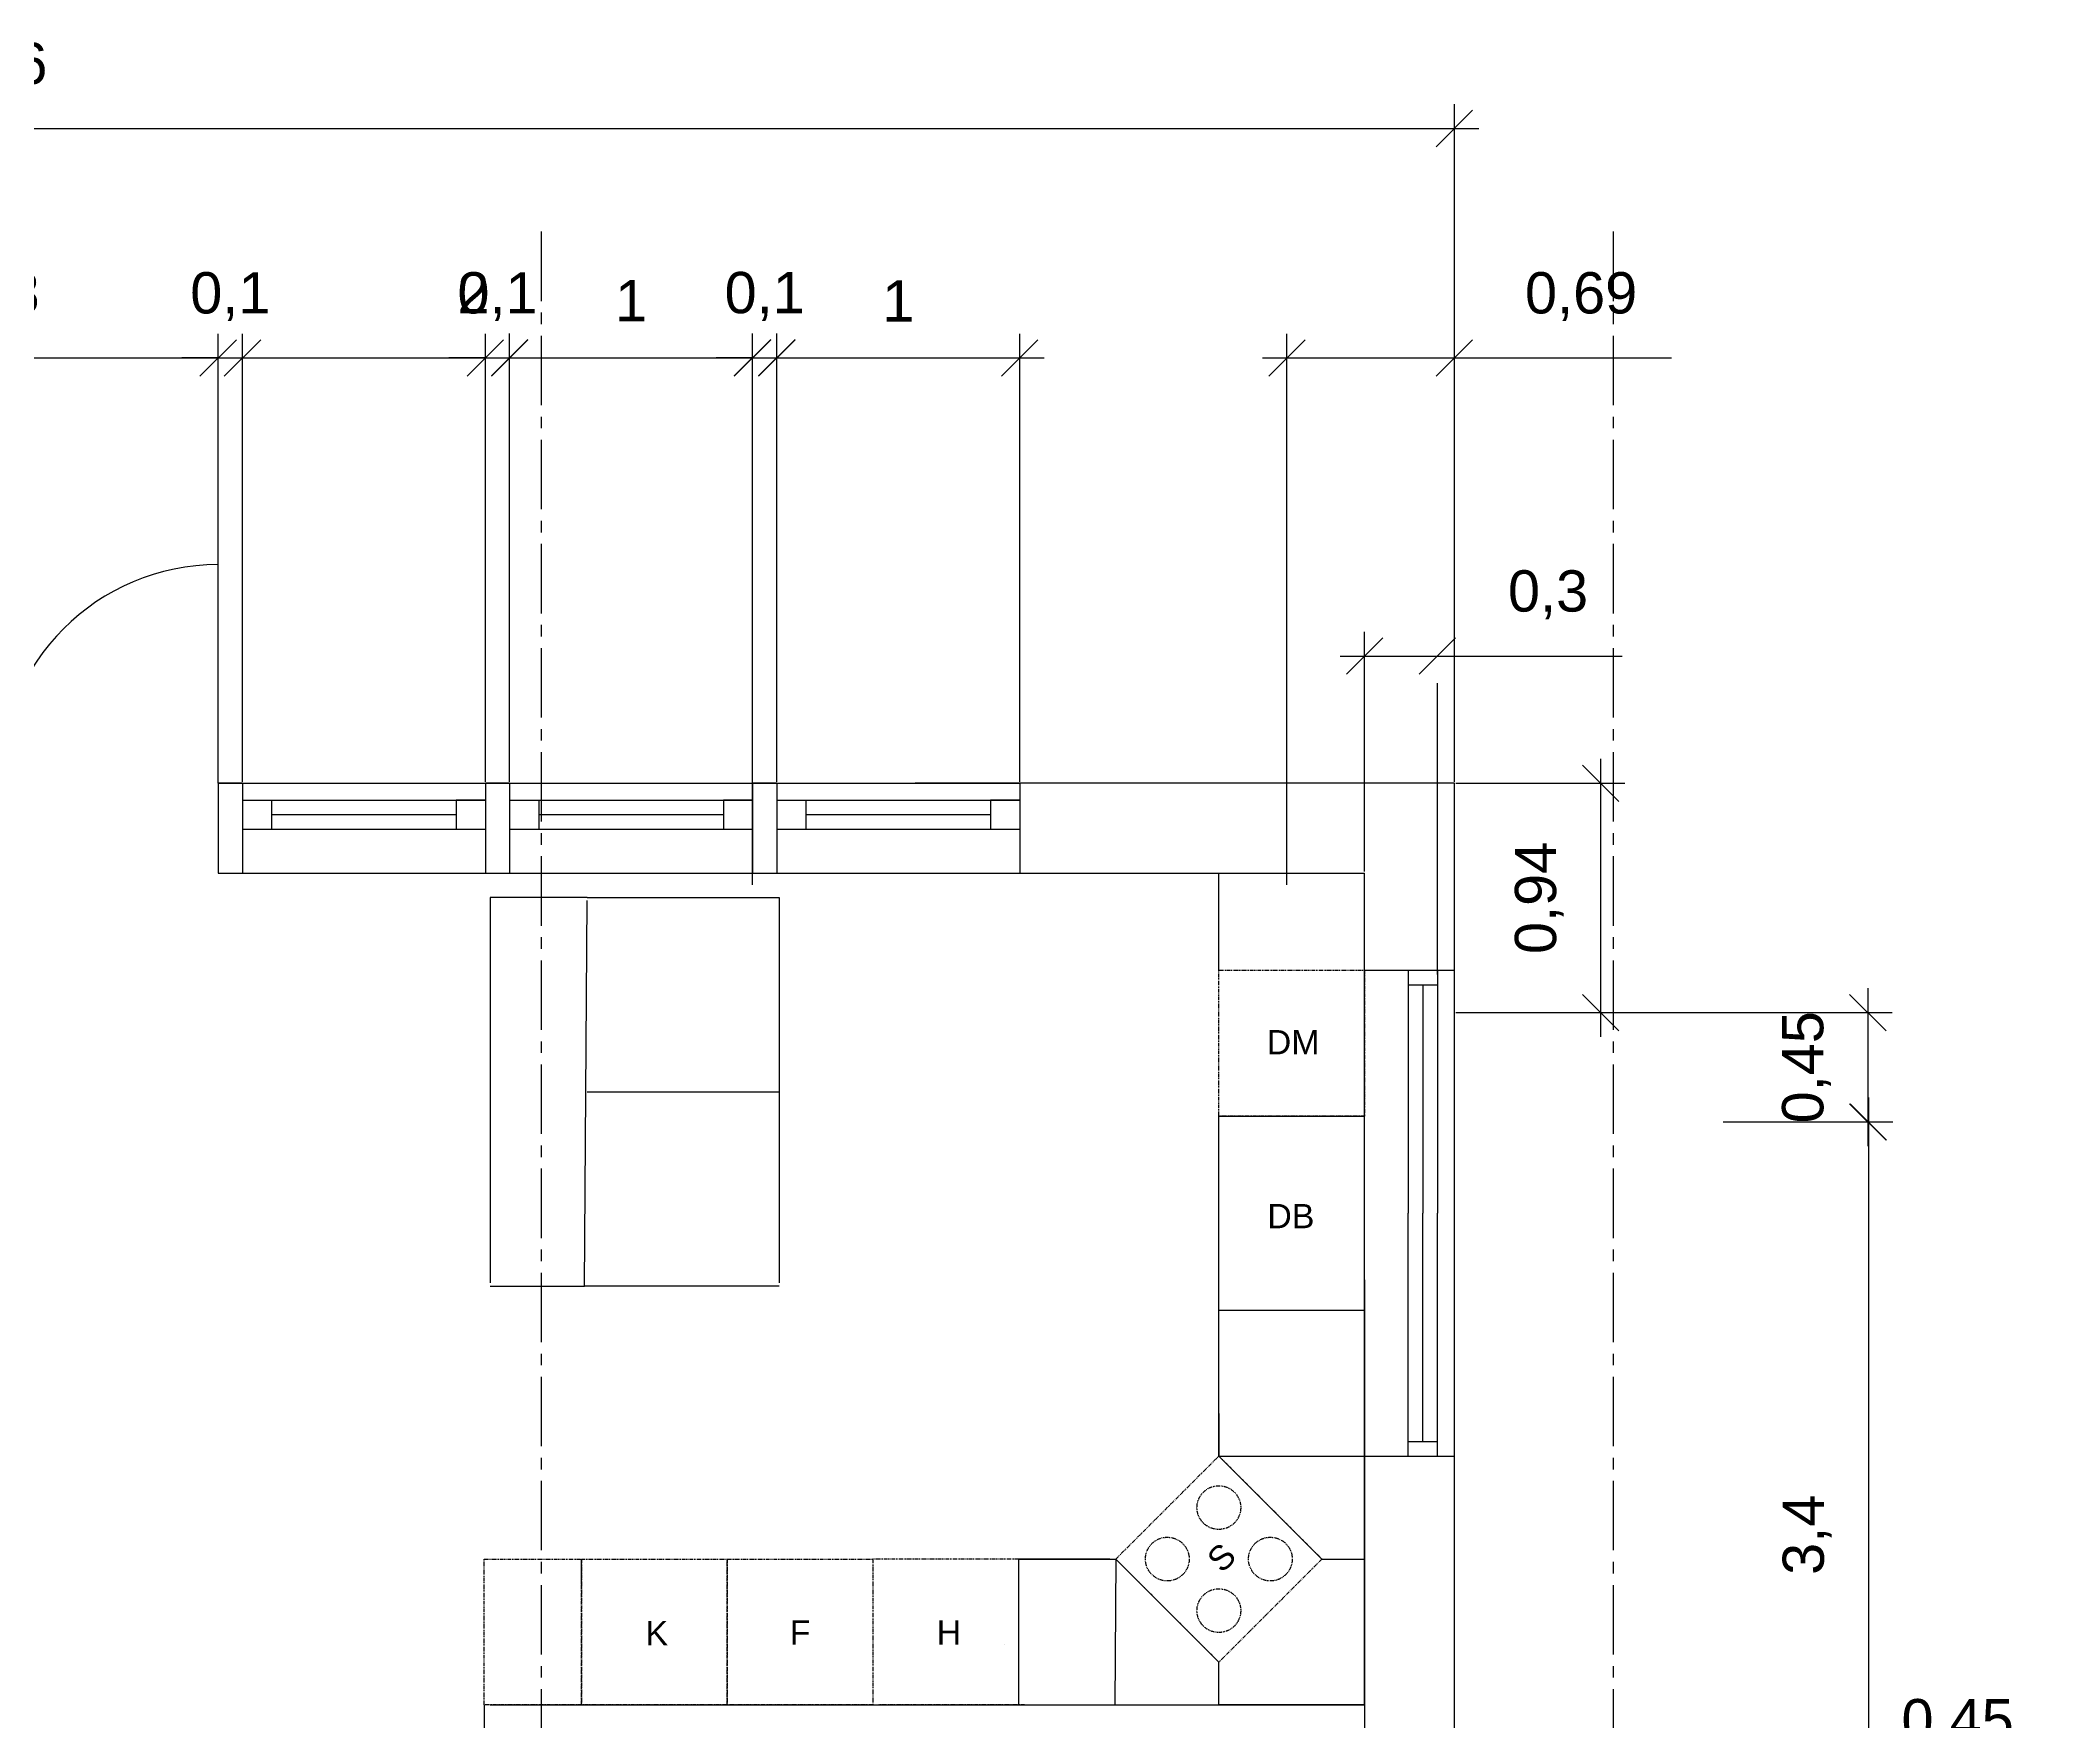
# Model space of a CAD drawing. Header units: millimetres. Extents: x -50011 to 90899, y -58634 to 500399.
# Drawn here: x 10836 to 19101, y 85954 to 92878 of the extents above; entities that cross this region are included whole.
import ezdxf

# ---------------------------------------------------------------- set-up
doc = ezdxf.new("R2010")
doc.units = ezdxf.units.MM
for name, pattern in [('ACAD_ISO02W100', [15, 12, -3]), ('CENTER2', [28.575, 19.05, -3.175, 3.175, -3.175]), ('PHANTOM2', [31.75, 15.875, -3.175, 3.175, -3.175, 3.175, -3.175])]:
    doc.linetypes.add(name, pattern=pattern)
doc.layers.get('0').update_dxf_attribs({"color": 1})
for name, color, linetype in [('Fönser - Revision', 1, 'Continuous'), ('Fönster', 1, 'Continuous'), ('Grundritningar', 1, 'Continuous'), ('Mått', 4, 'Continuous'), ('Möbler', 4, 'PHANTOM2'), ('Sektionsangivelser', 4, 'PHANTOM2')]:
    doc.layers.add(name, color=color, linetype=linetype)
doc.styles.get("Standard").update_dxf_attribs({"font": 'Arial.ttf', "height": 170})
doc.dimstyles.new('Egen dimension', dxfattribs={"dimscale": 10, "dimtxt": 2.5, "dimasz": 15, "dimexe": 10, "dimexo": 0.625, "dimgap": 15, "dimtad": 1, "dimlfac": 0.001, "dimtxsty": 'Standard', "dimblk": 'OBLIQUE', "dimblk1": 'OBLIQUE', "dimblk2": 'OBLIQUE', "dimcen": 20, "dimdle": 10, "dimadec": 0, "dimazin": 0, "dimtfac": 1, "dimtmove": 0, "dimatfit": 3, "dimldrblk": 'OPEN90', "dimfxl": 1, "dimarcsym": 0})
doc.dimstyles.new('ISO-25', dxfattribs={"dimscale": 10, "dimtxt": 2.5, "dimasz": 15, "dimexe": 10, "dimexo": 0.625, "dimgap": 15, "dimtad": 1, "dimlfac": 0.001, "dimtxsty": 'Standard', "dimblk": 'OBLIQUE', "dimblk1": 'OBLIQUE', "dimblk2": 'OBLIQUE', "dimcen": 20, "dimdle": 10, "dimadec": 0, "dimazin": 0, "dimtfac": 1, "dimtmove": 0, "dimatfit": 3, "dimldrblk": 'OPEN90', "dimfxl": 1, "dimarcsym": 0})

# ---------------------------------------------------------------- blocks, each defined once
blk = doc.blocks.new('_Oblique')
at = {"color": 0, "linetype": 'ByBlock', "lineweight": -2}
blk.add_line((-0.5, -0.5), (0.5, 0.5), dxfattribs=at)
blk = doc.blocks.new('*D464')
at = {"layer": 'Defpoints', "color": 0, "transparency": 16777216}
for p in [(11568.5, 91569.1), (9768.5, 89818.2), (11568.5, 89818.2)]:
    blk.add_point(p, dxfattribs=at)
at = {"layer": 'Mått', "color": 0, "lineweight": -2, "transparency": 16777216}
for p, q in [((9768.5, 89824.4), (9768.5, 91669.1)), ((11568.5, 89824.4), (11568.5, 91669.1)), ((9668.5, 91569.1), (11668.5, 91569.1))]:
    blk.add_line(p, q, dxfattribs=at)
at = {"layer": 'Mått', "color": 0, "lineweight": -2, "transparency": 16777216, "xscale": 150, "yscale": 150, "zscale": 150, "rotation": 180}
blk.add_blockref('_Oblique', (9768.5, 91569.1), dxfattribs=at)
at = {"layer": 'Mått', "color": 0, "lineweight": -2, "transparency": 16777216, "xscale": 150, "yscale": 150, "zscale": 150}
blk.add_blockref('_Oblique', (11568.5, 91569.1), dxfattribs=at)
at = {"layer": 'Mått', "color": 0, "transparency": 16777216, "insert": (10668.5, 91821.5), "char_height": 170, "attachment_point": 5}
blk.add_mtext('1,8', dxfattribs=at)
blk = doc.blocks.new('_Open90')
at = {"color": 0, "linetype": 'ByBlock', "lineweight": -2}
for p, q in [((0, 0), (-1, 0)), ((-0.5, 0.5), (0, 0)), ((0, 0), (-0.5, -0.5))]:
    blk.add_line(p, q, dxfattribs=at)
blk = doc.blocks.new('*D465')
at = {"layer": 'Defpoints', "color": 0, "transparency": 16777216}
for p in [(11668.5, 91569.1), (11568.5, 89818.2), (11668.5, 89818.2)]:
    blk.add_point(p, dxfattribs=at)
at = {"layer": 'Mått', "color": 0, "lineweight": -2, "transparency": 16777216}
for p, q in [((11568.5, 89824.4), (11568.5, 91669.1)), ((11668.5, 89824.4), (11668.5, 91669.1)), ((11568.5, 91569.1), (11418.5, 91569.1)), ((11568.5, 91569.1), (11668.5, 91569.1)), ((11668.5, 91569.1), (11818.5, 91569.1))]:
    blk.add_line(p, q, dxfattribs=at)
at = {"layer": 'Mått', "color": 0, "lineweight": -2, "transparency": 16777216, "xscale": 150, "yscale": 150, "zscale": 150}
blk.add_blockref('_Oblique', (11568.5, 91569.1), dxfattribs=at)
at = {"layer": 'Mått', "color": 0, "lineweight": -2, "transparency": 16777216, "xscale": 150, "yscale": 150, "zscale": 150, "rotation": 180}
blk.add_blockref('_Oblique', (11668.5, 91569.1), dxfattribs=at)
at = {"layer": 'Mått', "color": 0, "transparency": 16777216, "insert": (11618.5, 91821.5), "char_height": 170, "attachment_point": 5}
blk.add_mtext('0,1', dxfattribs=at)
blk = doc.blocks.new('*D466')
at = {"layer": 'Defpoints', "color": 0, "transparency": 16777216}
for p in [(13768.5, 91569.1), (11668.5, 89818.2), (13768.5, 89393.9)]:
    blk.add_point(p, dxfattribs=at)
at = {"layer": 'Mått', "color": 0, "lineweight": -2, "transparency": 16777216}
for p, q in [((11668.5, 89824.4), (11668.5, 91669.1)), ((13768.5, 89400.2), (13768.5, 91669.1)), ((11568.5, 91569.1), (13868.5, 91569.1))]:
    blk.add_line(p, q, dxfattribs=at)
at = {"layer": 'Mått', "color": 0, "lineweight": -2, "transparency": 16777216, "xscale": 150, "yscale": 150, "zscale": 150, "rotation": 180}
blk.add_blockref('_Oblique', (11668.5, 91569.1), dxfattribs=at)
at = {"layer": 'Mått', "color": 0, "lineweight": -2, "transparency": 16777216, "xscale": 150, "yscale": 150, "zscale": 150}
blk.add_blockref('_Oblique', (13768.5, 91569.1), dxfattribs=at)
at = {"layer": 'Mått', "color": 0, "transparency": 16777216, "insert": (12718.5, 91821.5), "char_height": 170, "attachment_point": 5}
blk.add_mtext('2,1', dxfattribs=at)
blk = doc.blocks.new('*D467')
at = {"layer": 'Defpoints', "color": 0, "transparency": 16777216}
for p in [(16658.2, 91569.1), (16658.2, 89818.2), (15968.5, 89393.9)]:
    blk.add_point(p, dxfattribs=at)
at = {"layer": 'Mått', "color": 0, "lineweight": -2, "transparency": 16777216}
for p, q in [((15968.5, 89400.2), (15968.5, 91669.1)), ((16658.2, 89824.4), (16658.2, 91669.1)), ((15868.5, 91569.1), (16658.2, 91569.1)), ((16658.2, 91569.1), (17551.2, 91569.1))]:
    blk.add_line(p, q, dxfattribs=at)
at = {"layer": 'Mått', "color": 0, "lineweight": -2, "transparency": 16777216, "xscale": 150, "yscale": 150, "zscale": 150, "rotation": 180}
blk.add_blockref('_Oblique', (15968.5, 91569.1), dxfattribs=at)
at = {"layer": 'Mått', "color": 0, "lineweight": -2, "transparency": 16777216, "xscale": 150, "yscale": 150, "zscale": 150}
blk.add_blockref('_Oblique', (16658.2, 91569.1), dxfattribs=at)
at = {"layer": 'Mått', "color": 0, "transparency": 16777216, "insert": (17179.7, 91821.5), "char_height": 170, "attachment_point": 5}
blk.add_mtext('0,69', dxfattribs=at)
blk = doc.blocks.new('*D440')
at = {"layer": 'Defpoints', "color": 0, "transparency": 16777216}
for p in [(16658.2, 92513.6), (3398.2, 89818.2), (16658.2, 89818.2)]:
    blk.add_point(p, dxfattribs=at)
at = {"layer": 'Mått', "color": 0, "lineweight": -2, "transparency": 16777216}
for p, q in [((3398.2, 89824.4), (3398.2, 92613.6)), ((16658.2, 89824.4), (16658.2, 92613.6)), ((3298.2, 92513.6), (16758.2, 92513.6))]:
    blk.add_line(p, q, dxfattribs=at)
at = {"layer": 'Mått', "color": 0, "lineweight": -2, "transparency": 16777216, "xscale": 150, "yscale": 150, "zscale": 150, "rotation": 180}
blk.add_blockref('_Oblique', (3398.2, 92513.6), dxfattribs=at)
at = {"layer": 'Mått', "color": 0, "lineweight": -2, "transparency": 16777216, "xscale": 150, "yscale": 150, "zscale": 150}
blk.add_blockref('_Oblique', (16658.2, 92513.6), dxfattribs=at)
at = {"layer": 'Mått', "color": 0, "transparency": 16777216, "insert": (10568.2, 92766), "char_height": 170, "attachment_point": 5}
blk.add_mtext('13,26', dxfattribs=at)
blk = doc.blocks.new('*D441')
at = {"layer": 'Defpoints', "color": 0, "ltscale": 100, "transparency": 16777216}
for p in [(16658.2, 89818.2), (16658.2, 88873.9), (17260.1, 88873.9)]:
    blk.add_point(p, dxfattribs=at)
at = {"layer": 'Mått', "color": 0, "lineweight": -2, "ltscale": 100, "transparency": 16777216}
for p, q in [((17260.1, 89918.2), (17260.1, 88773.9)), ((16664.5, 89818.2), (17360.1, 89818.2)), ((16664.5, 88873.9), (17360.1, 88873.9))]:
    blk.add_line(p, q, dxfattribs=at)
at = {"layer": 'Mått', "color": 0, "lineweight": -2, "ltscale": 100, "transparency": 16777216, "xscale": 150, "yscale": 150, "zscale": 150}
for p, rotation in [((17260.1, 89818.2), 90), ((17260.1, 88873.9), 270)]:
    blk.add_blockref('_Oblique', p, dxfattribs=dict(at, rotation=rotation))
at = {"layer": 'Mått', "color": 0, "ltscale": 100, "transparency": 16777216, "insert": (17007.7, 89346.1), "char_height": 170, "attachment_point": 5, "rotation": 90}
blk.add_mtext('0,94', dxfattribs=at)
blk = doc.blocks.new('*D442')
at = {"layer": 'Defpoints', "color": 0, "ltscale": 100, "transparency": 16777216}
for p in [(16658.2, 88873.9), (17758.2, 88423.9), (18360.1, 88423.9)]:
    blk.add_point(p, dxfattribs=at)
at = {"layer": 'Mått', "color": 0, "lineweight": -2, "ltscale": 100, "transparency": 16777216}
for p, q in [((18360.1, 88973.9), (18360.1, 88323.9)), ((16664.5, 88873.9), (18460.1, 88873.9)), ((17764.5, 88423.9), (18460.1, 88423.9))]:
    blk.add_line(p, q, dxfattribs=at)
at = {"layer": 'Mått', "color": 0, "lineweight": -2, "ltscale": 100, "transparency": 16777216, "xscale": 150, "yscale": 150, "zscale": 150}
for p, rotation in [((18360.1, 88873.9), 90), ((18360.1, 88423.9), 270)]:
    blk.add_blockref('_Oblique', p, dxfattribs=dict(at, rotation=rotation))
at = {"layer": 'Mått', "color": 0, "ltscale": 100, "transparency": 16777216, "insert": (18107.7, 88648.9), "char_height": 170, "attachment_point": 5, "rotation": 90}
blk.add_mtext('0,45', dxfattribs=at)
blk = doc.blocks.new('*D443')
at = {"layer": 'Defpoints', "color": 0, "ltscale": 100, "transparency": 16777216}
for p in [(17758.2, 88423.9), (17758.2, 85023.9), (18362.5, 85023.9)]:
    blk.add_point(p, dxfattribs=at)
at = {"layer": 'Mått', "color": 0, "lineweight": -2, "ltscale": 100, "transparency": 16777216}
for p, q in [((18362.5, 88523.9), (18362.5, 84923.9)), ((17764.5, 88423.9), (18462.5, 88423.9)), ((17764.5, 85023.9), (18462.5, 85023.9))]:
    blk.add_line(p, q, dxfattribs=at)
at = {"layer": 'Mått', "color": 0, "lineweight": -2, "ltscale": 100, "transparency": 16777216, "xscale": 150, "yscale": 150, "zscale": 150}
for p, rotation in [((18362.5, 88423.9), 90), ((18362.5, 85023.9), 270)]:
    blk.add_blockref('_Oblique', p, dxfattribs=dict(at, rotation=rotation))
at = {"layer": 'Mått', "color": 0, "ltscale": 100, "transparency": 16777216, "insert": (18110.1, 86723.9), "char_height": 170, "attachment_point": 5, "rotation": 90}
blk.add_mtext('3,4', dxfattribs=at)
blk = doc.blocks.new('*D447')
at = {"layer": 'Defpoints', "color": 0, "linetype": 'ACAD_ISO02W100', "ltscale": 100, "transparency": 16777216}
for p in [(16588.2, 90341.8), (16288.2, 89448.2), (16588.2, 89023.9)]:
    blk.add_point(p, dxfattribs=at)
at = {"layer": 'Mått', "color": 0, "linetype": 'ACAD_ISO02W100', "lineweight": -2, "ltscale": 100, "transparency": 16777216}
for p, q in [((16288.2, 89454.4), (16288.2, 90441.8)), ((16588.2, 89030.2), (16588.2, 90441.8)), ((16188.2, 90341.8), (16588.2, 90341.8)), ((16588.2, 90341.8), (17349, 90341.8))]:
    blk.add_line(p, q, dxfattribs=at)
at = {"layer": 'Mått', "color": 0, "linetype": 'ACAD_ISO02W100', "lineweight": -2, "ltscale": 100, "transparency": 16777216, "xscale": 150, "yscale": 150, "zscale": 150, "rotation": 180}
blk.add_blockref('_Oblique', (16288.2, 90341.8), dxfattribs=at)
at = {"layer": 'Mått', "color": 0, "linetype": 'ACAD_ISO02W100', "lineweight": -2, "ltscale": 100, "transparency": 16777216, "xscale": 150, "yscale": 150, "zscale": 150}
blk.add_blockref('_Oblique', (16588.2, 90341.8), dxfattribs=at)
at = {"layer": 'Mått', "color": 0, "linetype": 'ACAD_ISO02W100', "ltscale": 100, "transparency": 16777216, "insert": (17043.6, 90594.1), "char_height": 170, "attachment_point": 5}
blk.add_mtext('0,3', dxfattribs=at)
blk = doc.blocks.new('*D448')
at = {"layer": 'Defpoints', "color": 0, "linetype": 'ACAD_ISO02W100', "ltscale": 100, "transparency": 16777216}
for p in [(18208.2, 85694.5), (17758.2, 85023.9), (18208.2, 85023.9)]:
    blk.add_point(p, dxfattribs=at)
at = {"layer": 'Mått', "color": 0, "linetype": 'ACAD_ISO02W100', "lineweight": -2, "ltscale": 100, "transparency": 16777216}
for p, q in [((17758.2, 85030.2), (17758.2, 85794.5)), ((18208.2, 85030.2), (18208.2, 85794.5)), ((17658.2, 85694.5), (18208.2, 85694.5)), ((18208.2, 85694.5), (19101.2, 85694.5))]:
    blk.add_line(p, q, dxfattribs=at)
at = {"layer": 'Mått', "color": 0, "linetype": 'ACAD_ISO02W100', "lineweight": -2, "ltscale": 100, "transparency": 16777216, "xscale": 150, "yscale": 150, "zscale": 150, "rotation": 180}
blk.add_blockref('_Oblique', (17758.2, 85694.5), dxfattribs=at)
at = {"layer": 'Mått', "color": 0, "linetype": 'ACAD_ISO02W100', "lineweight": -2, "ltscale": 100, "transparency": 16777216, "xscale": 150, "yscale": 150, "zscale": 150}
blk.add_blockref('_Oblique', (18208.2, 85694.5), dxfattribs=at)
at = {"layer": 'Mått', "color": 0, "linetype": 'ACAD_ISO02W100', "ltscale": 100, "transparency": 16777216, "insert": (18729.7, 85946.9), "char_height": 170, "attachment_point": 5}
blk.add_mtext('0,45', dxfattribs=at)
blk = doc.blocks.new('*D495')
at = {"layer": 'Defpoints', "color": 0, "ltscale": 100, "transparency": 16777216}
for p in [(12768.5, 91569.1), (12668.5, 89818.2), (12768.5, 89818.2)]:
    blk.add_point(p, dxfattribs=at)
at = {"layer": 'Mått', "color": 0, "lineweight": -2, "ltscale": 100, "transparency": 16777216}
for p, q in [((12668.5, 89824.4), (12668.5, 91669.1)), ((12768.5, 89824.4), (12768.5, 91669.1)), ((12668.5, 91569.1), (12518.5, 91569.1)), ((12668.5, 91569.1), (12768.5, 91569.1)), ((12768.5, 91569.1), (12918.5, 91569.1))]:
    blk.add_line(p, q, dxfattribs=at)
at = {"layer": 'Mått', "color": 0, "lineweight": -2, "ltscale": 100, "transparency": 16777216, "xscale": 150, "yscale": 150, "zscale": 150}
blk.add_blockref('_Oblique', (12668.5, 91569.1), dxfattribs=at)
at = {"layer": 'Mått', "color": 0, "lineweight": -2, "ltscale": 100, "transparency": 16777216, "xscale": 150, "yscale": 150, "zscale": 150, "rotation": 180}
blk.add_blockref('_Oblique', (12768.5, 91569.1), dxfattribs=at)
at = {"layer": 'Mått', "color": 0, "ltscale": 100, "transparency": 16777216, "insert": (12718.5, 91821.5), "char_height": 170, "attachment_point": 5}
blk.add_mtext('0,1', dxfattribs=at)
blk = doc.blocks.new('*D496')
at = {"layer": 'Defpoints', "color": 0, "ltscale": 100, "transparency": 16777216}
for p in [(13768.5, 91570), (12768.5, 89818.2), (13768.5, 89818.2)]:
    blk.add_point(p, dxfattribs=at)
at = {"layer": 'Mått', "color": 0, "lineweight": -2, "ltscale": 100, "transparency": 16777216}
for p, q in [((12768.5, 89824.4), (12768.5, 91670)), ((13768.5, 89824.4), (13768.5, 91670)), ((12668.5, 91570), (13868.5, 91570))]:
    blk.add_line(p, q, dxfattribs=at)
at = {"layer": 'Mått', "color": 0, "lineweight": -2, "ltscale": 100, "transparency": 16777216, "xscale": 150, "yscale": 150, "zscale": 150, "rotation": 180}
blk.add_blockref('_Oblique', (12768.5, 91570), dxfattribs=at)
at = {"layer": 'Mått', "color": 0, "lineweight": -2, "ltscale": 100, "transparency": 16777216, "xscale": 150, "yscale": 150, "zscale": 150}
blk.add_blockref('_Oblique', (13768.5, 91570), dxfattribs=at)
at = {"layer": 'Mått', "color": 0, "ltscale": 100, "transparency": 16777216, "insert": (13268.5, 91805), "char_height": 170, "attachment_point": 5}
blk.add_mtext('1', dxfattribs=at)
blk = doc.blocks.new('*D497')
at = {"layer": 'Defpoints', "color": 0, "ltscale": 100, "transparency": 16777216}
for p in [(13868.5, 91570.1), (13768.5, 89818.2), (13868.5, 89818.2)]:
    blk.add_point(p, dxfattribs=at)
at = {"layer": 'Mått', "color": 0, "lineweight": -2, "ltscale": 100, "transparency": 16777216}
for p, q in [((13768.5, 89824.4), (13768.5, 91670.1)), ((13868.5, 89824.4), (13868.5, 91670.1)), ((13768.5, 91570.1), (13618.5, 91570.1)), ((13768.5, 91570.1), (13868.5, 91570.1)), ((13868.5, 91570.1), (14018.5, 91570.1))]:
    blk.add_line(p, q, dxfattribs=at)
at = {"layer": 'Mått', "color": 0, "lineweight": -2, "ltscale": 100, "transparency": 16777216, "xscale": 150, "yscale": 150, "zscale": 150}
blk.add_blockref('_Oblique', (13768.5, 91570.1), dxfattribs=at)
at = {"layer": 'Mått', "color": 0, "lineweight": -2, "ltscale": 100, "transparency": 16777216, "xscale": 150, "yscale": 150, "zscale": 150, "rotation": 180}
blk.add_blockref('_Oblique', (13868.5, 91570.1), dxfattribs=at)
at = {"layer": 'Mått', "color": 0, "ltscale": 100, "transparency": 16777216, "insert": (13818.5, 91822.5), "char_height": 170, "attachment_point": 5}
blk.add_mtext('0,1', dxfattribs=at)
blk = doc.blocks.new('*D498')
at = {"layer": 'Defpoints', "color": 0, "ltscale": 100, "transparency": 16777216}
for p in [(14868.5, 91569.1), (13868.5, 89818.2), (14868.5, 89818.2)]:
    blk.add_point(p, dxfattribs=at)
at = {"layer": 'Mått', "color": 0, "lineweight": -2, "ltscale": 100, "transparency": 16777216}
for p, q in [((13868.5, 89824.4), (13868.5, 91669.1)), ((14868.5, 89824.4), (14868.5, 91669.1)), ((13768.5, 91569.1), (14968.5, 91569.1))]:
    blk.add_line(p, q, dxfattribs=at)
at = {"layer": 'Mått', "color": 0, "lineweight": -2, "ltscale": 100, "transparency": 16777216, "xscale": 150, "yscale": 150, "zscale": 150, "rotation": 180}
blk.add_blockref('_Oblique', (13868.5, 91569.1), dxfattribs=at)
at = {"layer": 'Mått', "color": 0, "lineweight": -2, "ltscale": 100, "transparency": 16777216, "xscale": 150, "yscale": 150, "zscale": 150}
blk.add_blockref('_Oblique', (14868.5, 91569.1), dxfattribs=at)
at = {"layer": 'Mått', "color": 0, "ltscale": 100, "transparency": 16777216, "insert": (14368.5, 91804.1), "char_height": 170, "attachment_point": 5}
blk.add_mtext('1', dxfattribs=at)

msp = doc.modelspace()

# ---------------------------------------------------------------- linework, layer by layer
at = {"layer": 'Fönser - Revision', "ltscale": 100}
for p, q in [((11568.49, 89818.187), (11668.49, 89818.187)), ((12668.49, 89818.187), (12768.49, 89818.187)), ((13768.49, 89818.187), (13868.49, 89818.187)), ((14868.49, 89448.187), (14918.49, 89448.187))]:
    msp.add_line(p, q, dxfattribs=at)
at = {"layer": 'Fönster', "ltscale": 100}
for p, q in [((11668.49, 89818.187), (11668.49, 89448.187)), ((11668.49, 89818.187), (12668.49, 89818.187)), ((12768.49, 89818.187), (12768.49, 89448.187)), ((12768.49, 89818.187), (13768.49, 89818.187)), ((13868.49, 89818.187), (13868.49, 89448.187)), ((13868.49, 89818.187), (14868.49, 89818.187)), ((14868.49, 89818.187), (14868.49, 89448.187)), ((11668.49, 89748.187), (12668.49, 89748.187)), ((12668.49, 89748.187), (12548.49, 89748.187)), ((12548.49, 89748.187), (12548.49, 89628.187)), ((12668.49, 89748.187), (12668.49, 89628.187)), ((12768.49, 89748.187), (13768.49, 89748.187)), ((13768.49, 89748.187), (13648.49, 89748.187)), ((13648.49, 89748.187), (13648.49, 89628.187)), ((13768.49, 89748.187), (13768.49, 89628.187)), ((13868.49, 89748.187), (14868.49, 89748.187)), ((14868.49, 89748.187), (14748.49, 89748.187)), ((14748.49, 89748.187), (14748.49, 89628.187)), ((14868.49, 89748.187), (14868.49, 89628.187)), ((11668.49, 89448.187), (12668.49, 89448.187)), ((12768.49, 89448.187), (13768.49, 89448.187)), ((13868.49, 89448.187), (14868.49, 89448.187))]:
    msp.add_line(p, q, dxfattribs=at)
at = {"layer": 'Fönster'}
for p, q in [((12668.49, 89818.187), (12668.49, 89448.187)), ((13768.49, 89818.187), (13768.49, 89448.187)), ((11668.49, 89748.187), (11788.49, 89748.187)), ((11788.49, 89748.187), (11788.49, 89628.187)), ((12548.49, 89688.187), (11788.49, 89688.187)), ((12768.49, 89748.187), (12888.49, 89748.187)), ((12888.49, 89748.187), (12888.49, 89628.187)), ((13648.49, 89688.187), (12888.49, 89688.187)), ((13868.49, 89748.187), (13988.49, 89748.187)), ((13988.49, 89748.187), (13988.49, 89628.187)), ((14748.49, 89688.187), (13988.49, 89688.187)), ((11788.49, 89628.187), (11668.49, 89628.187)), ((12668.49, 89628.187), (11788.49, 89628.187)), ((12888.49, 89628.187), (12768.49, 89628.187)), ((13768.49, 89628.187), (12888.49, 89628.187)), ((13988.49, 89628.187), (13868.49, 89628.187)), ((14868.49, 89628.187), (13988.49, 89628.187))]:
    msp.add_line(p, q, dxfattribs=at)
at = {"layer": 'Grundritningar'}
for p, q in [((11568.49, 89818.187), (11568.49, 90718.187)), ((11668.49, 89818.187), (11568.49, 89818.187)), ((11568.49, 89818.187), (11568.49, 89448.187)), ((12768.49, 89818.187), (12668.49, 89818.187)), ((13868.49, 89818.187), (13768.49, 89818.187)), ((16658.249, 89818.187), (14438.344, 89818.187)), ((16658.249, 89298.187), (16658.249, 89818.187)), ((11568.49, 89448.187), (11668.49, 89448.187)), ((12668.49, 89448.187), (12768.49, 89448.187)), ((13768.49, 89448.187), (13868.49, 89448.187)), ((14438.344, 89448.187), (16288.249, 89448.187)), ((16658.249, 85023.923), (16658.249, 89473.923)), ((16468.249, 89048.187), (16468.249, 88048.187)), ((16468.249, 89048.187), (16468.249, 88988.187)), ((16588.249, 89048.187), (16588.249, 88988.187)), ((16588.249, 89048.187), (16588.249, 88048.187)), ((16468.249, 88988.187), (16588.249, 88988.187)), ((16528.249, 88988.187), (16528.249, 88048.187)), ((16468.249, 87048.187), (16468.249, 88048.187)), ((16528.249, 87108.187), (16528.249, 88048.187)), ((16588.249, 87048.187), (16588.249, 88048.187)), ((16288.249, 87773.923), (16288.249, 85023.923)), ((16468.249, 87048.187), (16468.249, 87108.187)), ((16468.249, 87108.187), (16588.249, 87108.187)), ((16588.249, 87048.187), (16588.249, 87108.187)), ((14804.598, 86271.72), (14804.598, 86271.72))]:
    msp.add_line(p, q, dxfattribs=at)
at = {"layer": 'Grundritningar', "ltscale": 100}
for p, q in [((12688.249, 89448.187), (15688.249, 89448.187)), ((16288.249, 86023.923), (16288.249, 89448.187)), ((16288.249, 89048.187), (16658.249, 89048.187)), ((16658.249, 86583.923), (16658.249, 89063.923)), ((16288.249, 87048.187), (16658.249, 87048.187)), ((13063.985, 86523.923), (13063.985, 86623.923)), ((12663.985, 86023.923), (12663.985, 85923.923)), ((12688.249, 86023.923), (16288.249, 86023.923))]:
    msp.add_line(p, q, dxfattribs=at)
at = {"layer": 'Grundritningar'}
msp.add_arc((11568.49, 89818.187), 900, 90, 180, dxfattribs=at)
at = {"layer": 'Möbler', "ltscale": 100}
for p, q in [((15688.249, 89048.187), (15688.249, 89448.187)), ((15688.249, 89448.187), (16288.249, 89448.187)), ((13088.249, 89348.187), (12688.249, 89348.187)), ((12688.249, 89348.187), (12688.249, 87748.187)), ((13076.82, 87748.192), (13088.249, 89348.187)), ((13088.249, 89348.187), (13878.249, 89348.187)), ((13878.249, 89348.187), (13878.249, 87748.187)), ((13088.249, 88548.187), (13878.249, 88548.187)), ((15688.249, 87648.187), (15688.249, 88448.187)), ((15688.249, 88448.187), (16288.249, 88448.187)), ((12688.249, 87748.187), (13076.82, 87748.192)), ((13878.249, 87748.187), (13076.82, 87748.192)), ((15688.249, 87048.187), (15688.249, 87648.187)), ((15688.249, 87648.187), (16288.249, 87648.187)), ((15688.249, 87223.923), (15688.249, 87048.187)), ((15688.249, 87048.187), (16112.513, 86623.923)), ((15688.249, 87048.187), (16288.249, 87048.187)), ((15239.721, 86623.923), (14863.985, 86623.923)), ((14863.985, 86623.923), (14863.985, 86023.923)), ((14863.985, 86623.923), (15263.985, 86623.923)), ((15263.985, 86623.923), (15259.857, 86023.923)), ((15688.249, 86199.659), (15263.985, 86623.923)), ((16112.513, 86623.923), (16288.249, 86623.923)), ((16288.249, 86623.923), (16288.249, 86023.923)), ((15688.249, 86023.923), (15688.249, 86199.659)), ((16288.249, 86023.923), (15688.249, 86023.923))]:
    msp.add_line(p, q, dxfattribs=at)
at = {"layer": 'Möbler'}
for p, q in [((14863.985, 86623.923), (14263.985, 86623.923)), ((14888.249, 86023.923), (14288.249, 86023.923))]:
    msp.add_line(p, q, dxfattribs=at)
for points in [[(16288.249, 88448.187), (15688.249, 88448.187), (15688.249, 89048.187), (16288.249, 89048.187)], [(16112.513, 86623.923), (15688.249, 86199.659), (15263.985, 86623.923), (15688.249, 87048.187)], [(13063.985, 86023.923), (12663.985, 86023.923), (12663.985, 86623.923), (13063.985, 86623.923)], [(13663.985, 86023.923), (13063.985, 86023.923), (13063.985, 86623.923), (13663.985, 86623.923)], [(14263.985, 86023.923), (13663.985, 86023.923), (13663.985, 86623.923), (14263.985, 86623.923)]]:
    msp.add_lwpolyline(points, close=True, dxfattribs=at)
for centre in [(15688.249, 86836.055), (15476.117, 86623.923), (15900.381, 86623.923), (15688.249, 86411.791)]:
    msp.add_circle(centre, 90, dxfattribs=at)
at = {"layer": 'Sektionsangivelser', "linetype": 'CENTER2', "ltscale": 15}
for p, q in [((12898.378, 92089.313), (12898.378, 75463.218)), ((17311.231, 92089.313), (17311.231, 75027.804))]:
    msp.add_line(p, q, dxfattribs=at)

# ---------------------------------------------------------------- texts
at = {"layer": 'Möbler', "char_height": 100, "attachment_point": 1}
for s, insert in [('DM', (15885.519, 88802.123)), ('DB', (15887.634, 88086.106)), ('K', (13327.611, 86369.079)), ('F', (13921.608, 86372.151)), ('H', (14526.706, 86371.359))]:
    msp.add_mtext_dynamic_manual_height_columns(s, width=30.21587, gutter_width=125, heights=[0], dxfattribs=dict(at, insert=insert))
at = {"layer": 'Möbler', "insert": (15630.585, 86633.325), "char_height": 100, "attachment_point": 1, "rotation": 45}
msp.add_mtext_dynamic_manual_height_columns('S', width=30.21587, gutter_width=125, heights=[0], dxfattribs=at)

# ---------------------------------------------------------------- dimensions: what is measured, and where the dimension line sits
at = {"layer": 'Mått'}
for base, p1, p2, picture, middle in [((16658.249, 92513.577), (3398.249, 89818.187), (16658.249, 89818.187), '*D440', (10568.249, 92513.577)), ((11668.49, 91569.132), (11568.49, 89818.187), (11668.49, 89818.187), '*D465', (11618.49, 91569.132)), ((13768.49, 91569.132), (11668.49, 89818.187), (13768.49, 89393.923), '*D466', (12718.49, 91569.132))]:
    dim = msp.add_linear_dim(base=base, p1=p1, p2=p2, dimstyle='ISO-25', dxfattribs=at)
    dim.commit()
    dim.dimension.update_dxf_attribs({"geometry": picture, "text_midpoint": middle, "dimtype": 160})
for base, p1, p2, picture, middle in [((11568.49, 91569.132), (9768.49, 89818.187), (11568.49, 89818.187), '*D464', (10668.49, 91821.527)), ((16658.249, 91569.132), (15968.49, 89393.923), (16658.249, 89818.187), '*D467', (17179.736, 91821.527))]:
    dim = msp.add_linear_dim(base=base, p1=p1, p2=p2, dimstyle='ISO-25', dxfattribs=at)
    dim.commit()
    dim.dimension.update_dxf_attribs({"geometry": picture, "text_midpoint": middle})
at = {"layer": 'Mått', "ltscale": 100}
for base, p1, p2, picture, middle in [((12768.49, 91569.132), (12668.49, 89818.187), (12768.49, 89818.187), '*D495', (12718.49, 91569.132)), ((13868.49, 91570.058), (13768.49, 89818.187), (13868.49, 89818.187), '*D497', (13818.49, 91570.058))]:
    dim = msp.add_linear_dim(base=base, p1=p1, p2=p2, dimstyle='Egen dimension', dxfattribs=at)
    dim.commit()
    dim.dimension.update_dxf_attribs({"geometry": picture, "text_midpoint": middle, "dimtype": 160})
for base, p1, p2, picture, middle in [((13768.49, 91569.988), (12768.49, 89818.187), (13768.49, 89818.187), '*D496', (13268.49, 91804.988)), ((14868.49, 91569.132), (13868.49, 89818.187), (14868.49, 89818.187), '*D498', (14368.49, 91804.132))]:
    dim = msp.add_linear_dim(base=base, p1=p1, p2=p2, dimstyle='Egen dimension', dxfattribs=at)
    dim.commit()
    dim.dimension.update_dxf_attribs({"geometry": picture, "text_midpoint": middle})
at = {"layer": 'Mått', "linetype": 'ACAD_ISO02W100', "ltscale": 100}
for base, p1, p2, picture, middle in [((16588.249, 90341.754), (16288.249, 89448.187), (16588.249, 89023.923), '*D447', (17043.638, 90594.148)), ((18208.249, 85694.476), (17758.249, 85023.923), (18208.249, 85023.923), '*D448', (18729.736, 85946.871))]:
    dim = msp.add_linear_dim(base=base, p1=p1, p2=p2, dimstyle='Egen dimension', dxfattribs=at)
    dim.commit()
    dim.dimension.update_dxf_attribs({"geometry": picture, "text_midpoint": middle})
at = {"layer": 'Mått', "ltscale": 100}
for base, p1, p2, picture, middle in [((17260.12, 88873.923), (16658.249, 89818.187), (16658.249, 88873.923), '*D441', (17260.12, 89346.055)), ((18360.12, 88423.923), (16658.249, 88873.923), (17758.249, 88423.923), '*D442', (18360.12, 88648.923))]:
    dim = msp.add_linear_dim(base=base, p1=p1, p2=p2, angle=90, dimstyle='Egen dimension', dxfattribs=at)
    dim.commit()
    dim.dimension.update_dxf_attribs({"geometry": picture, "text_midpoint": middle, "dimtype": 160})
dim = msp.add_linear_dim(base=(18362.494, 85023.923), p1=(17758.249, 88423.923), p2=(17758.249, 85023.923), angle=90, dimstyle='Egen dimension', dxfattribs=at)
dim.commit()
dim.dimension.update_dxf_attribs({"geometry": '*D443', "text_midpoint": (18110.1, 86723.923)})

doc.saveas('drawing.dxf')
